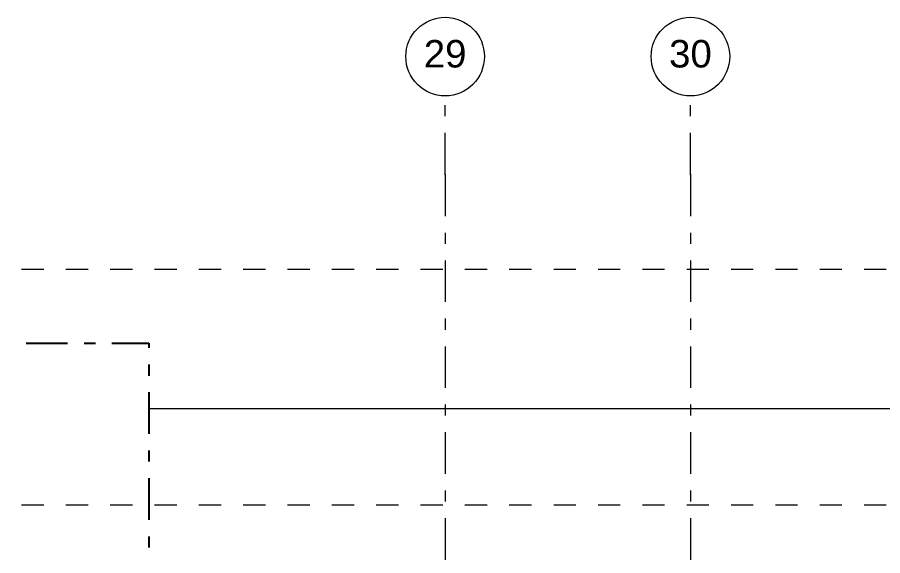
# Model space of a CAD drawing. Header units: millimetres. Extents: x -48147 to 1422273, y -494195 to 18123.
# Drawn here: x 1405204 to 1416219, y -473642 to -466790 of the extents above; entities that cross this region are included whole.
import ezdxf
from ezdxf.enums import TextEntityAlignment as Align

# ---------------------------------------------------------------- set-up
doc = ezdxf.new("R2010")
doc.units = ezdxf.units.MM
doc.header["$MEASUREMENT"] = 0
for name, pattern in [('Dashed', [2822.222233, 1411.111116, -1411.111116]), ('Double Dashed', [1093.611073, 529.166651, -211.666656, 141.111112, -211.666656]), ('Wipeout_Contour', [1000, 0, -1000])]:
    doc.linetypes.add(name, pattern=pattern)
doc.layers.add('0_Pen_No__105', color=7, linetype='Continuous', lineweight=15, true_color=0xa6a6a6)
doc.layers.add('New_A-15-MG_Structural_Grid_Phase_2_Pen_No__222', color=7, linetype='Continuous', lineweight=13, true_color=0x65af33)
for name, color, linetype in [('A-95-P_Drawing', 7, 'Continuous'), ('New_A-15-MG_Structural_Grid_Phase_2', 7, 'Continuous'), ('New_A-25-M_Wall_Ext', 7, 'Continuous')]:
    doc.layers.add(name, color=color, linetype=linetype)
for name, color, linetype, lineweight in [('A-95-P_Drawing_Pen_No__194', 7, 'Continuous', 25), ('A-95-P_Text_1_50_GA_Pen_No__1', 7, 'Continuous', 13), ('New_A-25-M_Wall_Ext_Pen_No__87', 8, 'Continuous', 20)]:
    doc.layers.add(name, color=color, linetype=linetype, lineweight=lineweight)
doc.styles.add('GENERATED_STYLE_2', font='')
doc.styles.get('GENERATED_STYLE_2').set_extended_font_data('Swis721 BT')

# ---------------------------------------------------------------- blocks, each defined once
blk = doc.blocks.new('Section Elem_9_2', base_point=(1383918, -489195))
at = {"layer": 'New_A-25-M_Wall_Ext_Pen_No__87', "linetype": 'Continuous'}
blk.add_line((1417086, -471772), (1404403, -471772), dxfattribs=at)
blk = doc.blocks.new('Standard grid marker[5]_2', base_point=(1410649, -467790))
at = {"layer": 'New_A-15-MG_Structural_Grid_Phase_2_Pen_No__222', "linetype": 'Double Dashed'}
for q in [(1410649, -467790), (1410649, -492195)]:
    blk.add_line((1410649, -468790), q, dxfattribs=at)
at = {"layer": 'New_A-15-MG_Structural_Grid_Phase_2_Pen_No__222', "linetype": 'Continuous'}
blk.add_circle((1410649, -467290), 500, dxfattribs=at)
at = {"layer": 'New_A-15-MG_Structural_Grid_Phase_2_Pen_No__222', "linetype": 'Double Dashed'}
blk.add_point((1410649, -468790), dxfattribs=at)
blk.add_point((1410649, -468790), dxfattribs=at)
at = {"layer": 'New_A-15-MG_Structural_Grid_Phase_2_Pen_No__222', "style": 'GENERATED_STYLE_2'}
for tag, p in [('AC_MarkerText_1_0', (1410649, -467254)), ('AC_MarkerText_1_1', (1410649, -493659))]:
    blk.add_attdef(tag, text='', height=350, rotation=360, dxfattribs=at).set_placement(p, align=Align.MIDDLE_CENTER)
blk = doc.blocks.new('Standard grid marker[9]_2', base_point=(1413772, -467790))
at = {"layer": 'New_A-15-MG_Structural_Grid_Phase_2_Pen_No__222', "linetype": 'Double Dashed'}
for q in [(1413772, -467790), (1413772, -492195)]:
    blk.add_line((1413772, -468790), q, dxfattribs=at)
at = {"layer": 'New_A-15-MG_Structural_Grid_Phase_2_Pen_No__222', "linetype": 'Continuous'}
blk.add_circle((1413772, -467290), 500, dxfattribs=at)
at = {"layer": 'New_A-15-MG_Structural_Grid_Phase_2_Pen_No__222', "linetype": 'Double Dashed'}
blk.add_point((1413772, -468790), dxfattribs=at)
blk.add_point((1413772, -468790), dxfattribs=at)
at = {"layer": 'New_A-15-MG_Structural_Grid_Phase_2_Pen_No__222', "style": 'GENERATED_STYLE_2'}
for tag, p in [('AC_MarkerText_1_0', (1413772, -467254)), ('AC_MarkerText_1_1', (1413772, -493659))]:
    blk.add_attdef(tag, text='', height=350, rotation=360, dxfattribs=at).set_placement(p, align=Align.MIDDLE_CENTER)
blk = doc.blocks.new('S-26 Building Section_STORY_MARKER', base_point=(1383918, -489195))
at = {"layer": '0_Pen_No__105', "linetype": 'Dashed', "ltscale": 0.2}
for p, q in [((1358409, -469995), (1418411, -469995)), ((1358409, -472995), (1418411, -472995))]:
    blk.add_line(p, q, dxfattribs=at)

msp = doc.modelspace()

# ---------------------------------------------------------------- block references
at = {"layer": 'New_A-25-M_Wall_Ext'}
msp.add_blockref('Section Elem_9_2', (1383917.5, -489195), dxfattribs=at)

# ---------------------------------------------------------------- texts
at = {"layer": 'A-95-P_Text_1_50_GA_Pen_No__1', "linetype": 'Continuous', "insert": (1402069.6, -470989.5), "char_height": 250, "width": 5464.297, "attachment_point": 1, "line_spacing_factor": 0.844702, "style": 'GENERATED_STYLE_2'}
msp.add_mtext('\\A1;{\\fSwis721 BT|b0|i0|c0|p34;For external wall detail see:\\P\\fSwis721 BT|b0|i0|c0|p34;EC-MA-00-ZZ-DR-A-25157}', dxfattribs=at)

# ---------------------------------------------------------------- next in the draw order: block references
at = {"layer": 'New_A-15-MG_Structural_Grid_Phase_2', "color": 8, "linetype": 'Continuous', "lineweight": 15}
ref = msp.add_blockref('Standard grid marker[5]_2', (1410649.4, -467790.4), dxfattribs=at)
ref.add_attrib('AC_MarkerText_1', '29', dxfattribs={"layer": 'New_A-15-MG_Structural_Grid_Phase_2_Pen_No__222', "color": 85, "true_color": 0x65af33, "height": 350, "rotation": 360, "style": 'GENERATED_STYLE_2'}).set_placement((1410649.4, -467254), align=Align.MIDDLE_CENTER)
ref = msp.add_blockref('Standard grid marker[9]_2', (1413771.6, -467790.4), dxfattribs=at)
ref.add_attrib('AC_MarkerText_1', '30', dxfattribs={"layer": 'New_A-15-MG_Structural_Grid_Phase_2_Pen_No__222', "color": 85, "true_color": 0x65af33, "height": 350, "rotation": 360, "style": 'GENERATED_STYLE_2'}).set_placement((1413771.6, -467253.9), align=Align.MIDDLE_CENTER)

# ---------------------------------------------------------------- next in the draw order: wipeouts: each hides what was drawn before it
at = {"color": 254, "linetype": 'Wipeout_Contour', "lineweight": 0, "ltscale": 5938162.266185065}
msp.add_wipeout([(1402034.4, -470936.6), (1406876.5, -470936.6), (1406876.5, -490886.4), (1402034.4, -490886.4)], dxfattribs=at).dxf.layer = 'A-95-P_Drawing'

# ---------------------------------------------------------------- next in the draw order: linework, layer by layer
at = {"layer": 'A-95-P_Drawing_Pen_No__194', "linetype": 'Double Dashed', "flags": 128}
msp.add_lwpolyline([(1402034.4, -470936.6), (1406876.5, -470936.6), (1406876.5, -490886.4), (1402034.4, -490886.4)], close=True, dxfattribs=at)

# ---------------------------------------------------------------- next in the draw order: block references
at = {"linetype": 'Continuous', "lineweight": 0}
msp.add_blockref('S-26 Building Section_STORY_MARKER', (1383917.5, -489195), dxfattribs=at)

doc.saveas('drawing.dxf')
